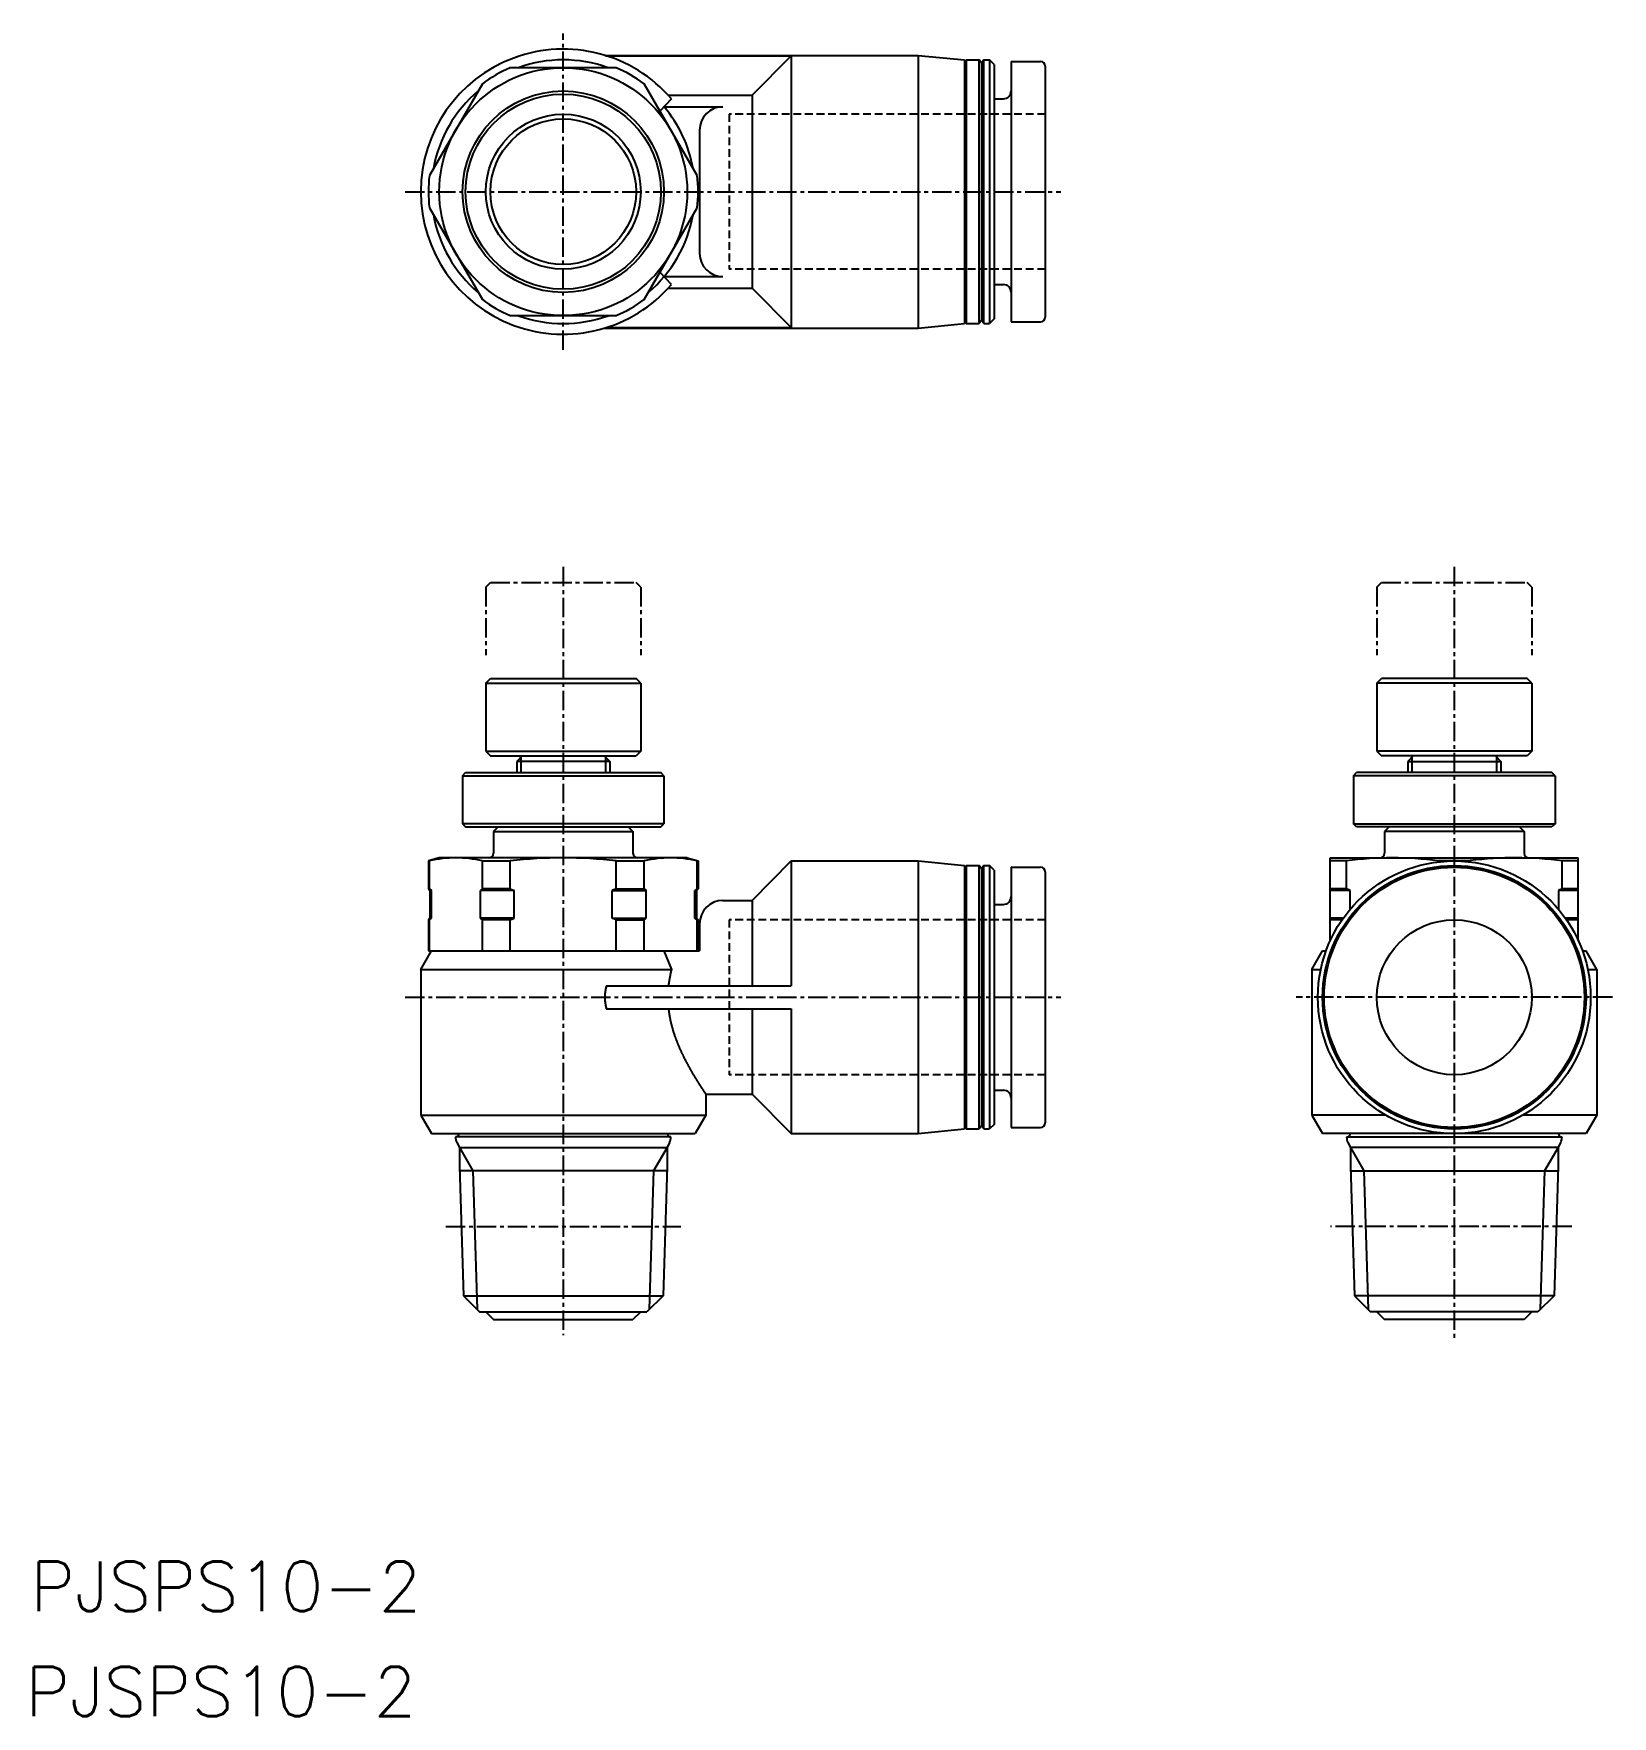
# Model space of a CAD drawing. Extents: x 0 to 102, y -27 to 81.
import ezdxf

# ---------------------------------------------------------------- set-up
doc = ezdxf.new("R2010")
doc.units = 0
doc.linetypes.add('CENTER', pattern=[2, 1.25, -0.25, 0.25, -0.25])
doc.linetypes.add('DASHED', pattern=[0.75, 0.5, -0.25])
doc.layers.get('0').update_dxf_attribs({"linetype": 'CONTINUOUS'})
doc.layers.add('CENTER', color=1, linetype='CENTER')
doc.styles.get("Standard").update_dxf_attribs({"font": 'txt.shx'})

msp = doc.modelspace()

# ---------------------------------------------------------------- linework, layer by layer
at = {"color": 7, "linetype": 'CONTINUOUS'}
for p, q in [((37.22, 79.94), (57.44, 79.94)), ((37.32, 79.91), (49.24, 79.91)), ((46.74, 77.36), (49.24, 79.91)), ((49.24, 79.91), (49.24, 62.37)), ((57.44, 79.94), (57.44, 62.34)), ((57.44, 79.94), (60.44, 79.64)), ((60.44, 79.54), (60.54, 79.64)), ((60.44, 79.64), (60.44, 62.64)), ((60.54, 79.64), (60.54, 62.64)), ((60.54, 79.64), (61.39, 79.64)), ((61.39, 62.64), (61.39, 79.64)), ((61.54, 79.44), (61.39, 79.64)), ((61.69, 79.64), (61.54, 79.44)), ((61.54, 79.44), (61.54, 62.84)), ((61.69, 62.64), (61.69, 79.64)), ((61.69, 79.64), (62.04, 79.64)), ((62.04, 79.64), (62.04, 62.64)), ((62.34, 79.34), (62.04, 79.64)), ((62.34, 79.34), (62.34, 62.94)), ((63.44, 79.54), (65.34, 79.54)), ((63.44, 79.54), (63.44, 62.74)), ((37.96, 79.14), (31.12, 79.14)), ((65.64, 79.24), (65.64, 63.04)), ((29.32, 78.1), (25.9, 72.18)), ((43.18, 72.18), (39.76, 78.1)), ((41.53, 77.13), (40.77, 76.34)), ((41.32, 77.36), (46.74, 77.36)), ((46.74, 77.36), (46.74, 64.92)), ((62.34, 77.14), (62.94, 77.14)), ((41.04, 76.62), (44.84, 76.62)), ((43.34, 75.12), (43.34, 67.16)), ((25.9, 70.1), (29.32, 64.18)), ((39.76, 64.18), (43.18, 70.1)), ((41.53, 65.16), (40.77, 65.94)), ((41.04, 65.66), (44.84, 65.66)), ((41.32, 64.92), (46.74, 64.92)), ((46.74, 64.92), (49.24, 62.37)), ((62.34, 65.14), (62.94, 65.14)), ((31.12, 63.14), (37.96, 63.14)), ((37.22, 62.34), (57.44, 62.34)), ((37.32, 62.37), (49.24, 62.37)), ((57.44, 62.34), (60.44, 62.64)), ((60.44, 62.74), (60.54, 62.64)), ((60.54, 62.64), (61.39, 62.64)), ((61.54, 62.84), (61.39, 62.64)), ((61.69, 62.64), (61.54, 62.84)), ((61.69, 62.64), (62.04, 62.64)), ((62.34, 62.94), (62.04, 62.64)), ((63.44, 62.74), (65.34, 62.74)), ((29.54, 39.42), (29.84, 39.72)), ((29.54, 39.42), (29.54, 35.02)), ((29.54, 39.42), (39.54, 39.42)), ((29.84, 39.72), (39.24, 39.72)), ((39.54, 39.42), (39.24, 39.72)), ((39.54, 39.42), (39.54, 35.02)), ((87.04, 39.42), (87.34, 39.72)), ((97.04, 39.42), (87.04, 39.42)), ((87.04, 39.42), (87.04, 35.02)), ((96.74, 39.72), (87.34, 39.72)), ((97.04, 39.42), (96.74, 39.72)), ((97.04, 39.42), (97.04, 35.02)), ((29.54, 35.02), (29.84, 34.72)), ((29.54, 35.02), (39.54, 35.02)), ((39.54, 35.02), (39.24, 34.72)), ((97.04, 35.02), (87.04, 35.02)), ((87.04, 35.02), (87.34, 34.72)), ((97.04, 35.02), (96.74, 34.72)), ((29.84, 34.72), (39.24, 34.72)), ((31.89, 34.72), (31.54, 34.37)), ((31.54, 34.37), (31.54, 33.64)), ((37.54, 34.37), (31.54, 34.37)), ((37.19, 34.72), (37.54, 34.37)), ((37.54, 34.37), (37.54, 33.64)), ((96.74, 34.72), (87.34, 34.72)), ((89.39, 34.72), (89.04, 34.37)), ((89.04, 34.37), (95.04, 34.37)), ((89.04, 34.37), (89.04, 33.64)), ((94.69, 34.72), (95.04, 34.37)), ((95.04, 34.37), (95.04, 33.64)), ((28.04, 33.44), (28.24, 33.64)), ((28.04, 33.44), (41.04, 33.44)), ((28.04, 33.44), (28.04, 30.34)), ((28.24, 33.64), (40.84, 33.64)), ((41.04, 33.44), (40.84, 33.64)), ((41.04, 33.44), (41.04, 30.34)), ((85.54, 33.44), (85.74, 33.64)), ((85.54, 33.44), (85.54, 30.34)), ((98.54, 33.44), (85.54, 33.44)), ((98.34, 33.64), (85.74, 33.64)), ((98.54, 33.44), (98.34, 33.64)), ((98.54, 33.44), (98.54, 30.34)), ((28.04, 30.34), (28.24, 30.14)), ((41.04, 30.34), (28.04, 30.34)), ((28.24, 30.14), (40.84, 30.14)), ((30.34, 30.14), (30.04, 29.84)), ((30.04, 29.84), (30.04, 28.44)), ((30.04, 29.84), (39.04, 29.84)), ((38.74, 30.14), (39.04, 29.84)), ((39.04, 29.84), (39.04, 28.44)), ((40.84, 30.14), (41.04, 30.34)), ((85.54, 30.34), (98.54, 30.34)), ((85.74, 30.14), (85.54, 30.34)), ((98.34, 30.14), (85.74, 30.14)), ((87.84, 30.14), (87.54, 29.84)), ((96.54, 29.84), (87.54, 29.84)), ((87.54, 29.84), (87.54, 28.44)), ((96.24, 30.14), (96.54, 29.84)), ((96.54, 29.84), (96.54, 28.44)), ((98.54, 30.34), (98.34, 30.14)), ((26.54, 28.14), (25.84, 27.95)), ((25.84, 27.95), (25.84, 26.14)), ((25.84, 27.95), (25.9, 27.95)), ((25.9, 26.14), (25.9, 27.95)), ((42.54, 28.14), (26.54, 28.14)), ((29.32, 27.95), (31.12, 27.95)), ((29.32, 26.14), (29.32, 27.95)), ((31.12, 26.14), (31.12, 27.95)), ((37.96, 27.95), (39.76, 27.95)), ((37.96, 26.14), (37.96, 27.95)), ((39.76, 26.14), (39.76, 27.95)), ((42.54, 28.14), (43.24, 27.95)), ((43.18, 27.95), (43.24, 27.95)), ((43.18, 26.14), (43.18, 27.95)), ((43.24, 27.95), (43.24, 26.14)), ((46.74, 25.39), (49.24, 27.94)), ((49.24, 27.94), (57.44, 27.94)), ((49.24, 27.94), (49.24, 19.89)), ((57.44, 27.94), (60.44, 27.64)), ((57.44, 27.94), (57.44, 10.34)), ((60.44, 27.54), (60.54, 27.64)), ((60.44, 27.64), (60.44, 10.64)), ((60.54, 27.64), (60.54, 10.64)), ((60.54, 27.64), (61.39, 27.64)), ((61.39, 10.64), (61.39, 27.64)), ((61.54, 27.44), (61.39, 27.64)), ((61.69, 27.64), (61.54, 27.44)), ((61.54, 27.44), (61.54, 10.84)), ((61.69, 10.64), (61.69, 27.64)), ((61.69, 27.64), (62.04, 27.64)), ((62.04, 27.64), (62.04, 10.64)), ((62.34, 27.34), (62.04, 27.64)), ((62.34, 27.34), (62.34, 10.94)), ((63.44, 27.54), (65.34, 27.54)), ((63.44, 27.54), (63.44, 10.74)), ((65.64, 27.24), (65.64, 11.04)), ((84.04, 22.81), (84.04, 28.14)), ((84.04, 28.14), (100.04, 28.14)), ((85.08, 27.95), (84.04, 27.95)), ((85.08, 26.14), (85.08, 27.95)), ((91, 27.88), (91, 27.95)), ((93.08, 27.95), (91, 27.95)), ((93.08, 27.88), (93.08, 27.95)), ((100.04, 27.95), (99, 27.95)), ((99, 26.14), (99, 27.95)), ((100.04, 22.81), (100.04, 28.14)), ((25.84, 26.14), (25.94, 26.04)), ((25.84, 26.14), (25.9, 26.14)), ((25.9, 26.14), (26.03, 26.04)), ((29.32, 26.14), (29.19, 26.04)), ((31.12, 26.14), (29.32, 26.14)), ((31.12, 26.14), (31.38, 26.04)), ((37.96, 26.14), (37.69, 26.04)), ((37.96, 26.14), (39.76, 26.14)), ((39.76, 26.14), (39.89, 26.04)), ((43.18, 26.14), (43.04, 26.04)), ((43.24, 26.14), (43.14, 26.04)), ((43.24, 26.14), (43.18, 26.14)), ((85.08, 26.14), (84.04, 26.14)), ((85.31, 26.04), (85.08, 26.14)), ((99, 26.14), (98.77, 26.04)), ((100.04, 26.14), (99, 26.14)), ((25.94, 26.04), (25.94, 24.24)), ((25.94, 26.04), (26.03, 26.04)), ((26.03, 24.24), (26.03, 26.04)), ((31.38, 26.04), (29.19, 26.04)), ((29.19, 24.24), (29.19, 26.04)), ((31.38, 24.24), (31.38, 26.04)), ((37.69, 24.24), (37.69, 26.04)), ((37.69, 26.04), (39.89, 26.04)), ((39.89, 24.24), (39.89, 26.04)), ((43.14, 26.04), (43.04, 26.04)), ((43.04, 24.24), (43.04, 26.04)), ((43.14, 26.04), (43.14, 24.24)), ((44.84, 25.39), (46.74, 25.39)), ((46.74, 25.39), (46.74, 19.89)), ((62.34, 25.14), (62.94, 25.14)), ((85.31, 26.04), (84.04, 26.04)), ((85.31, 24.81), (85.31, 26.04)), ((100.04, 26.04), (98.77, 26.04)), ((98.77, 26.04), (98.77, 24.81)), ((25.94, 24.24), (25.84, 24.14)), ((25.84, 24.14), (25.84, 22.14)), ((25.84, 24.14), (25.9, 24.14)), ((25.9, 24.14), (26.03, 24.24)), ((25.9, 22.14), (25.9, 24.14)), ((25.94, 24.24), (26.03, 24.24)), ((29.32, 24.14), (29.19, 24.24)), ((31.38, 24.24), (29.19, 24.24)), ((29.32, 22.14), (29.32, 24.14)), ((31.12, 24.14), (29.32, 24.14)), ((31.12, 24.14), (31.38, 24.24)), ((31.12, 22.14), (31.12, 24.14)), ((37.69, 24.24), (39.89, 24.24)), ((37.96, 24.14), (37.69, 24.24)), ((37.96, 22.14), (37.96, 24.14)), ((37.96, 24.14), (39.76, 24.14)), ((39.76, 24.14), (39.89, 24.24)), ((39.76, 22.14), (39.76, 24.14)), ((43.14, 24.24), (43.04, 24.24)), ((43.18, 24.14), (43.04, 24.24)), ((43.14, 24.24), (43.24, 24.14)), ((43.24, 24.14), (43.18, 24.14)), ((43.18, 22.14), (43.18, 24.14)), ((43.24, 24.14), (43.24, 22.14)), ((84.87, 24.24), (84.04, 24.24)), ((84.8, 24.14), (84.04, 24.14)), ((100.04, 24.24), (99.21, 24.24)), ((100.04, 24.14), (99.28, 24.14)), ((43.34, 23.89), (43.34, 22.14)), ((25.34, 20.94), (26.03, 22.14)), ((25.84, 22.14), (43.34, 22.14)), ((41.04, 22.14), (41.53, 20.94)), ((82.84, 20.94), (83.53, 22.14)), ((83.53, 22.14), (83.77, 22.14)), ((100.31, 22.14), (100.55, 22.14)), ((101.24, 20.94), (100.55, 22.14)), ((25.34, 20.94), (25.34, 11.54)), ((25.34, 20.94), (41.53, 20.94)), ((82.84, 20.94), (83.42, 20.94)), ((82.84, 20.94), (82.84, 11.54)), ((100.65, 20.94), (101.24, 20.94)), ((101.24, 20.94), (101.24, 11.54)), ((37.32, 19.89), (49.24, 19.89)), ((37.32, 18.39), (49.24, 18.39)), ((46.74, 18.39), (46.74, 12.89)), ((49.24, 18.39), (49.24, 10.34)), ((62.34, 13.14), (62.94, 13.14)), ((43.74, 12.89), (46.74, 12.89)), ((43.74, 12.89), (43.74, 11.54)), ((46.74, 12.89), (49.24, 10.34)), ((25.34, 11.54), (26.03, 10.34)), ((25.34, 11.54), (43.74, 11.54)), ((43.74, 11.54), (43.05, 10.34)), ((62.34, 10.94), (62.04, 10.64)), ((87.6, 11.54), (82.84, 11.54)), ((82.84, 11.54), (83.53, 10.34)), ((101.24, 11.54), (96.48, 11.54)), ((101.24, 11.54), (100.55, 10.34)), ((26.03, 10.34), (43.05, 10.34)), ((27.59, 10.14), (27.59, 10.12)), ((41.49, 10.14), (27.59, 10.14)), ((27.79, 10.34), (27.79, 10.24)), ((41.29, 10.34), (41.29, 10.24)), ((41.49, 10.14), (41.49, 10.13)), ((49.24, 10.34), (57.44, 10.34)), ((57.44, 10.34), (60.44, 10.64)), ((60.44, 10.74), (60.54, 10.64)), ((60.54, 10.64), (61.39, 10.64)), ((61.54, 10.84), (61.39, 10.64)), ((61.69, 10.64), (61.54, 10.84)), ((61.69, 10.64), (62.04, 10.64)), ((63.44, 10.74), (65.34, 10.74)), ((100.55, 10.34), (83.53, 10.34)), ((85.09, 10.14), (98.99, 10.14)), ((85.09, 10.14), (85.09, 10.13)), ((85.29, 10.34), (85.29, 10.24)), ((98.79, 10.34), (98.79, 10.24)), ((98.99, 10.14), (98.99, 10.12)), ((27.67, 9.77), (27.84, 9.44)), ((27.84, 9.44), (27.84, 8.24)), ((27.84, 9.44), (41.24, 9.44)), ((41.4, 9.77), (41.24, 9.44)), ((41.24, 9.44), (41.24, 8.24)), ((85.17, 9.77), (85.34, 9.44)), ((98.74, 9.44), (85.34, 9.44)), ((85.34, 9.44), (85.34, 8.24)), ((98.9, 9.77), (98.74, 9.44)), ((98.74, 9.44), (98.74, 8.24)), ((27.84, 8.24), (28.1, -0.12)), ((41.23, 7.94), (27.84, 7.94)), ((41.24, 8.24), (40.98, -0.12)), ((85.34, 8.24), (85.6, -0.12)), ((85.35, 7.94), (98.74, 7.94)), ((98.74, 8.24), (98.48, -0.12)), ((28.1, -0.12), (29.14, -1.16)), ((28.1, -0.12), (40.98, -0.12)), ((40.98, -0.12), (39.94, -1.16)), ((98.48, -0.12), (85.6, -0.12)), ((85.6, -0.12), (86.64, -1.16)), ((98.48, -0.12), (97.44, -1.16)), ((29.14, -1.16), (39.94, -1.16)), ((29.54, -1.16), (30.04, -1.66)), ((30.04, -1.66), (39.04, -1.66)), ((39.54, -1.16), (39.04, -1.66)), ((97.44, -1.16), (86.64, -1.16)), ((87.04, -1.16), (87.54, -1.66)), ((96.54, -1.66), (87.54, -1.66)), ((97.04, -1.16), (96.54, -1.66))]:
    msp.add_line(p, q, dxfattribs=at)
at = {"color": 3, "linetype": 'DASHED'}
for p, q in [((65.64, 76.14), (45.24, 76.14)), ((45.24, 76.14), (45.24, 66.14)), ((65.64, 66.14), (45.24, 66.14)), ((65.64, 24.14), (45.24, 24.14)), ((45.24, 24.14), (45.24, 14.14)), ((65.64, 14.14), (45.24, 14.14))]:
    msp.add_line(p, q, dxfattribs=at)
at = {"color": 3, "linetype": 'CONTINUOUS'}
for p, q in [((31.81, 34.64), (31.81, 33.64)), ((37.27, 34.64), (37.27, 33.64)), ((89.31, 34.64), (89.31, 33.64)), ((94.77, 34.64), (94.77, 33.64)), ((27.84, 9.44), (28.7, 7.94)), ((41.24, 9.44), (40.37, 7.94)), ((85.34, 9.44), (86.2, 7.94)), ((98.74, 9.44), (97.87, 7.94)), ((28.7, 7.94), (28.98, -1)), ((40.37, 7.94), (40.09, -1)), ((86.2, 7.94), (86.48, -1)), ((97.87, 7.94), (97.59, -1))]:
    msp.add_line(p, q, dxfattribs=at)
at = {"color": 7}
for points in [[(41.53, 20.94, 0), (41.52, 20.93, 0), (41.52, 20.93, 0), (41.52, 20.92, 0), (41.52, 20.91, 0), (41.52, 20.91, 0), (41.52, 20.9, 0), (41.51, 20.89, 0), (41.51, 20.89, 0), (41.51, 20.88, 0), (41.51, 20.88, 0), (41.51, 20.87, 0), (41.51, 20.86, 0), (41.5, 20.86, 0), (41.5, 20.85, 0), (41.5, 20.84, 0), (41.5, 20.84, 0), (41.5, 20.83, 0), (41.5, 20.82, 0), (41.49, 20.82, 0), (41.49, 20.81, 0), (41.49, 20.8, 0), (41.49, 20.8, 0), (41.49, 20.79, 0), (41.49, 20.78, 0), (41.49, 20.78, 0), (41.48, 20.77, 0), (41.48, 20.76, 0), (41.48, 20.76, 0), (41.48, 20.75, 0), (41.48, 20.74, 0), (41.48, 20.74, 0), (41.47, 20.73, 0), (41.47, 20.72, 0), (41.47, 20.72, 0), (41.47, 20.71, 0), (41.47, 20.71, 0), (41.47, 20.7, 0), (41.47, 20.69, 0), (41.46, 20.69, 0), (41.46, 20.68, 0), (41.46, 20.67, 0), (41.46, 20.67, 0), (41.46, 20.66, 0), (41.46, 20.65, 0), (41.46, 20.65, 0), (41.45, 20.64, 0), (41.45, 20.63, 0), (41.45, 20.63, 0), (41.45, 20.62, 0), (41.45, 20.61, 0), (41.45, 20.61, 0), (41.45, 20.6, 0), (41.44, 20.59, 0), (41.44, 20.59, 0), (41.44, 20.58, 0), (41.44, 20.57, 0), (41.44, 20.57, 0), (41.44, 20.56, 0), (41.44, 20.55, 0), (41.44, 20.55, 0), (41.43, 20.54, 0), (41.43, 20.53, 0), (41.43, 20.53, 0), (41.43, 20.52, 0), (41.43, 20.51, 0), (41.43, 20.51, 0), (41.43, 20.5, 0), (41.42, 20.49, 0), (41.42, 20.49, 0), (41.42, 20.48, 0), (41.42, 20.47, 0), (41.42, 20.47, 0), (41.42, 20.46, 0), (41.42, 20.45, 0), (41.42, 20.45, 0), (41.41, 20.44, 0), (41.41, 20.44, 0), (41.41, 20.43, 0), (41.41, 20.42, 0), (41.41, 20.42, 0), (41.41, 20.41, 0), (41.41, 20.4, 0), (41.41, 20.4, 0), (41.41, 20.39, 0), (41.4, 20.38, 0), (41.4, 20.38, 0), (41.4, 20.37, 0), (41.4, 20.36, 0), (41.4, 20.36, 0), (41.4, 20.35, 0), (41.4, 20.34, 0), (41.4, 20.34, 0), (41.39, 20.33, 0), (41.39, 20.32, 0), (41.39, 20.32, 0), (41.39, 20.31, 0), (41.39, 20.3, 0), (41.39, 20.3, 0), (41.39, 20.29, 0), (41.39, 20.28, 0), (41.39, 20.28, 0), (41.38, 20.27, 0), (41.38, 20.26, 0), (41.38, 20.26, 0), (41.38, 20.25, 0), (41.38, 20.24, 0), (41.38, 20.24, 0), (41.38, 20.23, 0), (41.38, 20.22, 0), (41.38, 20.22, 0), (41.37, 20.21, 0), (41.37, 20.2, 0), (41.37, 20.2, 0), (41.37, 20.19, 0), (41.37, 20.18, 0), (41.37, 20.18, 0), (41.37, 20.17, 0), (41.37, 20.16, 0), (41.37, 20.16, 0), (41.37, 20.15, 0), (41.36, 20.14, 0), (41.36, 20.14, 0), (41.36, 20.13, 0), (41.36, 20.12, 0), (41.36, 20.12, 0), (41.36, 20.11, 0), (41.36, 20.1, 0), (41.36, 20.1, 0), (41.36, 20.09, 0), (41.36, 20.08, 0), (41.36, 20.08, 0), (41.35, 20.07, 0), (41.35, 20.06, 0), (41.35, 20.06, 0), (41.35, 20.05, 0), (41.35, 20.04, 0), (41.35, 20.04, 0), (41.35, 20.03, 0), (41.35, 20.02, 0), (41.35, 20.02, 0), (41.35, 20.01, 0), (41.35, 20, 0), (41.34, 20, 0), (41.34, 19.99, 0), (41.34, 19.98, 0), (41.34, 19.98, 0), (41.34, 19.97, 0), (41.34, 19.96, 0), (41.34, 19.96, 0), (41.34, 19.95, 0), (41.34, 19.94, 0), (41.34, 19.94, 0), (41.34, 19.93, 0), (41.34, 19.92, 0), (41.34, 19.92, 0), (41.33, 19.91, 0), (41.33, 19.9, 0), (41.33, 19.9, 0), (41.33, 19.89, 0)], [(37.32, 19.89, 0), (37.32, 19.88, 0), (37.32, 19.87, 0), (37.32, 19.86, 0), (37.32, 19.85, 0), (37.31, 19.84, 0), (37.31, 19.84, 0), (37.31, 19.83, 0), (37.31, 19.82, 0), (37.3, 19.81, 0), (37.3, 19.8, 0), (37.3, 19.79, 0), (37.3, 19.78, 0), (37.29, 19.77, 0), (37.29, 19.76, 0), (37.29, 19.75, 0), (37.29, 19.74, 0), (37.29, 19.73, 0), (37.28, 19.72, 0), (37.28, 19.71, 0), (37.28, 19.71, 0), (37.28, 19.7, 0), (37.28, 19.69, 0), (37.27, 19.68, 0), (37.27, 19.67, 0), (37.27, 19.66, 0), (37.27, 19.65, 0), (37.27, 19.64, 0), (37.27, 19.63, 0), (37.26, 19.62, 0), (37.26, 19.61, 0), (37.26, 19.6, 0), (37.26, 19.59, 0), (37.26, 19.58, 0), (37.26, 19.57, 0), (37.26, 19.56, 0), (37.25, 19.55, 0), (37.25, 19.55, 0), (37.25, 19.54, 0), (37.25, 19.53, 0), (37.25, 19.52, 0), (37.25, 19.51, 0), (37.25, 19.5, 0), (37.24, 19.49, 0), (37.24, 19.48, 0), (37.24, 19.47, 0), (37.24, 19.46, 0), (37.24, 19.45, 0), (37.24, 19.44, 0), (37.24, 19.43, 0), (37.24, 19.42, 0), (37.24, 19.41, 0), (37.23, 19.4, 0), (37.23, 19.39, 0), (37.23, 19.38, 0), (37.23, 19.37, 0), (37.23, 19.36, 0), (37.23, 19.36, 0), (37.23, 19.35, 0), (37.23, 19.34, 0), (37.23, 19.33, 0), (37.23, 19.32, 0), (37.23, 19.31, 0), (37.23, 19.3, 0), (37.23, 19.29, 0), (37.23, 19.28, 0), (37.23, 19.27, 0), (37.22, 19.26, 0), (37.22, 19.25, 0), (37.22, 19.24, 0), (37.22, 19.23, 0), (37.22, 19.22, 0), (37.22, 19.21, 0), (37.22, 19.2, 0), (37.22, 19.19, 0), (37.22, 19.18, 0), (37.22, 19.17, 0), (37.22, 19.16, 0), (37.22, 19.15, 0), (37.22, 19.15, 0), (37.22, 19.14, 0), (37.22, 19.13, 0), (37.22, 19.12, 0), (37.22, 19.11, 0), (37.22, 19.1, 0), (37.22, 19.09, 0), (37.22, 19.08, 0), (37.22, 19.07, 0), (37.22, 19.06, 0), (37.22, 19.05, 0), (37.22, 19.04, 0), (37.22, 19.03, 0), (37.22, 19.02, 0), (37.23, 19.01, 0), (37.23, 19, 0), (37.23, 18.99, 0), (37.23, 18.98, 0), (37.23, 18.97, 0), (37.23, 18.96, 0), (37.23, 18.95, 0), (37.23, 18.94, 0), (37.23, 18.94, 0), (37.23, 18.93, 0), (37.23, 18.92, 0), (37.23, 18.91, 0), (37.23, 18.9, 0), (37.23, 18.89, 0), (37.23, 18.88, 0), (37.24, 18.87, 0), (37.24, 18.86, 0), (37.24, 18.85, 0), (37.24, 18.84, 0), (37.24, 18.83, 0), (37.24, 18.82, 0), (37.24, 18.81, 0), (37.24, 18.8, 0), (37.24, 18.79, 0), (37.25, 18.78, 0), (37.25, 18.77, 0), (37.25, 18.76, 0), (37.25, 18.75, 0), (37.25, 18.75, 0), (37.25, 18.74, 0), (37.25, 18.73, 0), (37.26, 18.72, 0), (37.26, 18.71, 0), (37.26, 18.7, 0), (37.26, 18.69, 0), (37.26, 18.68, 0), (37.26, 18.67, 0), (37.26, 18.66, 0), (37.27, 18.65, 0), (37.27, 18.64, 0), (37.27, 18.63, 0), (37.27, 18.62, 0), (37.27, 18.61, 0), (37.27, 18.6, 0), (37.28, 18.59, 0), (37.28, 18.59, 0), (37.28, 18.58, 0), (37.28, 18.57, 0), (37.28, 18.56, 0), (37.29, 18.55, 0), (37.29, 18.54, 0), (37.29, 18.53, 0), (37.29, 18.52, 0), (37.29, 18.51, 0), (37.3, 18.5, 0), (37.3, 18.49, 0), (37.3, 18.48, 0), (37.3, 18.47, 0), (37.31, 18.46, 0), (37.31, 18.45, 0), (37.31, 18.45, 0), (37.31, 18.44, 0), (37.32, 18.43, 0), (37.32, 18.42, 0), (37.32, 18.41, 0), (37.32, 18.4, 0), (37.32, 18.39, 0)], [(41.33, 18.39, 0), (41.33, 18.37, 0), (41.34, 18.35, 0), (41.34, 18.33, 0), (41.34, 18.32, 0), (41.34, 18.3, 0), (41.35, 18.28, 0), (41.35, 18.26, 0), (41.35, 18.24, 0), (41.35, 18.22, 0), (41.36, 18.2, 0), (41.36, 18.18, 0), (41.36, 18.16, 0), (41.36, 18.15, 0), (41.37, 18.13, 0), (41.37, 18.11, 0), (41.37, 18.09, 0), (41.37, 18.07, 0), (41.38, 18.05, 0), (41.38, 18.03, 0), (41.38, 18.01, 0), (41.39, 18, 0), (41.39, 17.98, 0), (41.39, 17.96, 0), (41.4, 17.94, 0), (41.4, 17.92, 0), (41.4, 17.9, 0), (41.41, 17.88, 0), (41.41, 17.86, 0), (41.41, 17.85, 0), (41.42, 17.83, 0), (41.42, 17.81, 0), (41.42, 17.79, 0), (41.43, 17.77, 0), (41.43, 17.75, 0), (41.44, 17.73, 0), (41.44, 17.72, 0), (41.44, 17.7, 0), (41.45, 17.68, 0), (41.45, 17.66, 0), (41.45, 17.64, 0), (41.46, 17.62, 0), (41.46, 17.6, 0), (41.47, 17.59, 0), (41.47, 17.57, 0), (41.48, 17.55, 0), (41.48, 17.53, 0), (41.48, 17.51, 0), (41.49, 17.49, 0), (41.49, 17.47, 0), (41.5, 17.46, 0), (41.5, 17.44, 0), (41.51, 17.42, 0), (41.51, 17.4, 0), (41.52, 17.38, 0), (41.52, 17.36, 0), (41.52, 17.34, 0), (41.53, 17.33, 0), (41.53, 17.31, 0), (41.54, 17.29, 0), (41.54, 17.27, 0), (41.55, 17.25, 0), (41.55, 17.23, 0), (41.56, 17.22, 0), (41.56, 17.2, 0), (41.57, 17.18, 0), (41.57, 17.16, 0), (41.58, 17.14, 0), (41.58, 17.12, 0), (41.59, 17.11, 0), (41.59, 17.09, 0), (41.6, 17.07, 0), (41.61, 17.05, 0), (41.61, 17.03, 0), (41.62, 17.02, 0), (41.62, 17, 0), (41.63, 16.98, 0), (41.63, 16.96, 0), (41.64, 16.94, 0), (41.64, 16.92, 0), (41.65, 16.91, 0), (41.66, 16.89, 0), (41.66, 16.87, 0), (41.67, 16.85, 0), (41.67, 16.83, 0), (41.68, 16.82, 0), (41.68, 16.8, 0), (41.69, 16.78, 0), (41.7, 16.76, 0), (41.7, 16.74, 0), (41.71, 16.73, 0), (41.71, 16.71, 0), (41.72, 16.69, 0), (41.73, 16.67, 0), (41.73, 16.65, 0), (41.74, 16.64, 0), (41.75, 16.62, 0), (41.75, 16.6, 0), (41.76, 16.58, 0), (41.76, 16.56, 0), (41.77, 16.55, 0), (41.78, 16.53, 0), (41.78, 16.51, 0), (41.79, 16.49, 0), (41.8, 16.47, 0), (41.8, 16.46, 0), (41.81, 16.44, 0), (41.82, 16.42, 0), (41.82, 16.4, 0), (41.83, 16.38, 0), (41.84, 16.37, 0), (41.84, 16.35, 0), (41.85, 16.33, 0), (41.86, 16.31, 0), (41.86, 16.3, 0), (41.87, 16.28, 0), (41.88, 16.26, 0), (41.89, 16.24, 0), (41.89, 16.23, 0), (41.9, 16.21, 0), (41.91, 16.19, 0), (41.91, 16.17, 0), (41.92, 16.15, 0), (41.93, 16.14, 0), (41.93, 16.12, 0), (41.94, 16.1, 0), (41.95, 16.08, 0), (41.96, 16.07, 0), (41.96, 16.05, 0), (41.97, 16.03, 0), (41.98, 16.01, 0), (41.99, 16, 0), (41.99, 15.98, 0), (42, 15.96, 0), (42.01, 15.94, 0), (42.02, 15.93, 0), (42.02, 15.91, 0), (42.03, 15.89, 0), (42.04, 15.87, 0), (42.05, 15.86, 0), (42.05, 15.84, 0), (42.06, 15.82, 0), (42.07, 15.8, 0), (42.08, 15.79, 0), (42.08, 15.77, 0), (42.09, 15.75, 0), (42.1, 15.73, 0), (42.11, 15.72, 0), (42.12, 15.7, 0), (42.12, 15.68, 0), (42.13, 15.67, 0), (42.14, 15.65, 0), (42.15, 15.63, 0), (42.16, 15.61, 0), (42.16, 15.6, 0), (42.17, 15.58, 0), (42.18, 15.56, 0), (42.19, 15.54, 0), (42.2, 15.53, 0), (42.2, 15.51, 0), (42.21, 15.49, 0), (42.22, 15.48, 0), (42.23, 15.46, 0), (42.24, 15.44, 0), (42.25, 15.42, 0), (42.25, 15.41, 0), (42.26, 15.39, 0), (42.27, 15.37, 0), (42.28, 15.36, 0), (42.29, 15.34, 0), (42.3, 15.32, 0), (42.3, 15.3, 0), (42.31, 15.29, 0), (42.32, 15.27, 0), (42.33, 15.25, 0), (42.34, 15.24, 0), (42.35, 15.22, 0), (42.35, 15.2, 0), (42.36, 15.19, 0), (42.37, 15.17, 0), (42.38, 15.15, 0), (42.39, 15.13, 0), (42.4, 15.12, 0), (42.41, 15.1, 0), (42.41, 15.08, 0), (42.42, 15.07, 0), (42.43, 15.05, 0), (42.44, 15.03, 0), (42.45, 15.02, 0), (42.46, 15, 0), (42.47, 14.98, 0), (42.48, 14.97, 0), (42.49, 14.95, 0), (42.49, 14.93, 0), (42.5, 14.92, 0), (42.51, 14.9, 0), (42.52, 14.88, 0), (42.53, 14.87, 0), (42.54, 14.85, 0), (42.55, 14.83, 0), (42.56, 14.82, 0), (42.57, 14.8, 0), (42.57, 14.78, 0), (42.58, 14.77, 0), (42.59, 14.75, 0), (42.6, 14.73, 0), (42.61, 14.72, 0), (42.62, 14.7, 0), (42.63, 14.68, 0), (42.64, 14.67, 0), (42.65, 14.65, 0), (42.66, 14.63, 0), (42.67, 14.62, 0), (42.68, 14.6, 0), (42.68, 14.58, 0), (42.69, 14.57, 0), (42.7, 14.55, 0), (42.71, 14.53, 0), (42.72, 14.52, 0), (42.73, 14.5, 0), (42.74, 14.48, 0), (42.75, 14.47, 0), (42.76, 14.45, 0), (42.77, 14.43, 0), (42.78, 14.42, 0), (42.79, 14.4, 0), (42.8, 14.38, 0), (42.81, 14.37, 0), (42.82, 14.35, 0), (42.83, 14.33, 0), (42.84, 14.32, 0), (42.84, 14.3, 0), (42.85, 14.29, 0), (42.86, 14.27, 0), (42.87, 14.25, 0), (42.88, 14.24, 0), (42.89, 14.22, 0), (42.9, 14.2, 0), (42.91, 14.19, 0), (42.92, 14.17, 0), (42.93, 14.15, 0), (42.94, 14.14, 0), (42.95, 14.12, 0), (42.96, 14.11, 0), (42.97, 14.09, 0), (42.98, 14.07, 0), (42.99, 14.06, 0), (43, 14.04, 0), (43.01, 14.02, 0), (43.02, 14.01, 0), (43.03, 13.99, 0), (43.04, 13.98, 0), (43.05, 13.96, 0), (43.06, 13.94, 0), (43.07, 13.93, 0), (43.08, 13.91, 0), (43.09, 13.89, 0), (43.1, 13.88, 0), (43.11, 13.86, 0), (43.12, 13.85, 0), (43.13, 13.83, 0), (43.14, 13.81, 0), (43.15, 13.8, 0), (43.16, 13.78, 0), (43.17, 13.77, 0), (43.18, 13.75, 0), (43.19, 13.73, 0), (43.2, 13.72, 0), (43.21, 13.7, 0), (43.22, 13.68, 0), (43.23, 13.67, 0), (43.24, 13.65, 0), (43.25, 13.64, 0), (43.26, 13.62, 0), (43.27, 13.6, 0), (43.28, 13.59, 0), (43.29, 13.57, 0), (43.3, 13.56, 0), (43.31, 13.54, 0), (43.32, 13.52, 0), (43.33, 13.51, 0), (43.34, 13.49, 0), (43.35, 13.48, 0), (43.36, 13.46, 0), (43.37, 13.44, 0), (43.38, 13.43, 0), (43.39, 13.41, 0), (43.4, 13.4, 0), (43.41, 13.38, 0), (43.42, 13.36, 0), (43.43, 13.35, 0), (43.44, 13.33, 0), (43.45, 13.32, 0), (43.46, 13.3, 0), (43.48, 13.29, 0), (43.49, 13.27, 0), (43.5, 13.25, 0), (43.51, 13.24, 0), (43.52, 13.22, 0), (43.53, 13.21, 0), (43.54, 13.19, 0), (43.55, 13.17, 0), (43.56, 13.16, 0), (43.57, 13.14, 0), (43.58, 13.13, 0), (43.59, 13.11, 0), (43.6, 13.1, 0), (43.61, 13.08, 0), (43.62, 13.06, 0), (43.63, 13.05, 0), (43.64, 13.03, 0), (43.65, 13.02, 0), (43.66, 13, 0), (43.67, 12.98, 0), (43.69, 12.97, 0), (43.7, 12.95, 0), (43.71, 12.94, 0), (43.72, 12.92, 0), (43.73, 12.91, 0), (43.74, 12.89, 0)]]:
    msp.add_polyline3d(points, dxfattribs=at)
at = {"color": 7, "linetype": 'CONTINUOUS'}
for centre, radius in [((34.54, 71.14), 8), ((34.54, 71.14), 6.5), ((34.54, 71.14), 6.3), ((34.54, 71.14), 5), ((34.54, 71.14), 4.7), ((92.04, 19.14), 8.8), ((92.04, 19.14), 8.5), ((92.04, 19.14), 8.4), ((92.04, 19.14), 5)]:
    msp.add_circle(centre, radius, dxfattribs=at)
for centre, radius, start, end in [((34.54, 71.14), 9.2, 40.5857, 319.4142), ((34.54, 71.14), 8.51, 70.1159, 109.8841), ((65.34, 79.24), 0.3, 0, 90), ((34.54, 71.14), 8.7, 113.141, 126.859), ((34.54, 71.14), 8.7, 53.141, 66.859), ((34.54, 71.14), 8.51, 130.1159, 169.8841), ((62.94, 77.64), 0.5, 270, 0), ((34.54, 71.14), 8.51, 10.1159, 40.1286), ((44.84, 75.12), 1.5, 90, 180), ((34.54, 71.14), 8.7, 173.141, 186.859), ((34.54, 71.14), 8.7, 353.141, 6.859), ((34.54, 71.14), 8.51, 190.1159, 229.8841), ((34.54, 71.14), 8.51, 310.1159, 349.8841), ((44.84, 67.16), 1.5, 180, 270), ((34.54, 71.14), 8.7, 233.141, 246.859), ((34.54, 71.14), 8.7, 293.141, 306.859), ((62.94, 64.64), 0.5, 0, 90), ((34.54, 71.14), 8.51, 250.1159, 289.8841), ((65.34, 63.04), 0.3, 270, 0), ((29.74, 28.44), 0.3, 270, 0), ((39.34, 28.44), 0.3, 180, 270), ((87.24, 28.44), 0.3, 270, 0), ((96.84, 28.44), 0.3, 180, 270), ((27.61, 20.26), 7.88, 77.4775, 102.5225), ((34.54, -3.12), 31.26, 83.72, 96.28), ((41.47, 20.26), 7.88, 77.4775, 102.5225), ((65.34, 27.24), 0.3, 0, 90), ((88.1, 3.79), 24.35, 90.1323, 97.1168), ((87.98, 3.75), 24.39, 82.889, 89.8619), ((96.09, 3.81), 24.34, 90.1297, 97.1195), ((95.98, 3.78), 24.36, 82.8841, 89.8667), ((44.84, 23.89), 1.5, 90, 180), ((62.94, 25.64), 0.5, 270, 0), ((62.94, 12.64), 0.5, 0, 90), ((65.34, 11.04), 0.3, 270, 0), ((28.39, 10.13), 0.8, 179.2017, 206.5651), ((27.69, 10.24), 0.1, 270, 0), ((41.39, 10.24), 0.1, 180, 270), ((40.69, 10.13), 0.8, 333.4349, 0), ((85.89, 10.13), 0.8, 180, 206.5651), ((85.19, 10.24), 0.1, 270, 0), ((98.89, 10.24), 0.1, 180, 270), ((98.19, 10.13), 0.8, 333.4349, 0.7983)]:
    msp.add_arc(centre, radius, start, end, dxfattribs=at)
at = {"layer": 'CENTER', "color": 1, "linetype": 'CENTER'}
for p, q in [((34.54, 60.94), (34.54, 81.34)), ((24.34, 71.14), (66.64, 71.14)), ((34.54, 46.92), (34.54, -2.66)), ((92.04, 46.92), (92.04, -2.95)), ((29.54, 45.62), (29.84, 45.92)), ((29.84, 45.92), (39.24, 45.92)), ((39.54, 45.62), (39.24, 45.92)), ((87.04, 45.62), (87.34, 45.92)), ((87.34, 45.92), (96.74, 45.92)), ((97.04, 45.62), (96.74, 45.92)), ((29.54, 45.62), (29.54, 41.22)), ((39.54, 45.62), (39.54, 41.22)), ((87.04, 45.62), (87.04, 41.22)), ((97.04, 45.62), (97.04, 41.22)), ((24.34, 19.14), (66.64, 19.14)), ((102.24, 19.14), (81.84, 19.14)), ((26.96, 4.35), (42.12, 4.35)), ((99.62, 4.35), (84.06, 4.35))]:
    msp.add_line(p, q, dxfattribs=at)

# ---------------------------------------------------------------- texts
at = {"color": 7, "linetype": 'CONTINUOUS'}
for p in [(0.14, -20.48), (-0.18, -27.27)]:
    msp.add_text('PJSPS10-2', height=3.2, dxfattribs=at).set_placement(p)

doc.saveas('drawing.dxf')
